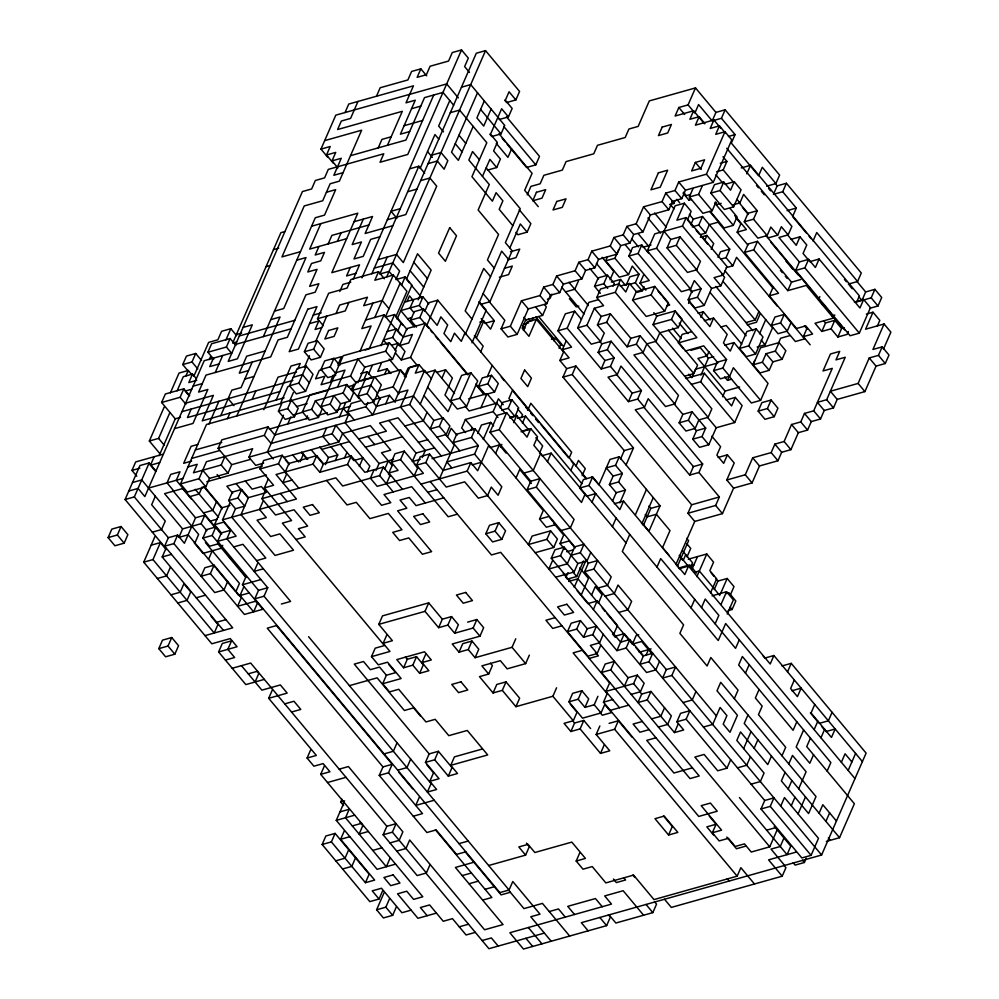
<?xml version="1.0" encoding="UTF-8"?>
<svg xmlns="http://www.w3.org/2000/svg" width="999" height="999" viewBox="0 0 999 999"><rect width="100%" height="100%" fill="white"/><g stroke="black" fill="none" stroke-linecap="round" stroke-linejoin="round"><path stroke-width="1.5" d="M136.826 476.248L131.968 470.417L135.677 461.925L163.399 454.12M159.178 455.606L175.25 418.806L161.638 402.485L165.347 393.993L183.828 388.798L189.673 395.791M160.052 453.821L149.35 440.996L164.198 407.03M170.379 392.882L179.033 373.064L188.274 370.467L192.158 375.124M188.574 371.566L182.742 364.573L186.451 356.081L195.692 353.484L201.523 360.477M108.117 537.599L111.826 529.108L121.066 526.51L127.872 534.665L124.163 543.156L114.922 545.766L108.117 537.599L117.358 535.002L121.066 526.51M223.476 630.419L162.213 556.967L165.921 548.476L125.087 499.512L139.922 465.546L149.163 462.949L155.969 471.103M177.11 390.834L183.292 376.685L192.532 374.076L196.416 378.746M149.35 440.996L158.591 438.399L169.73 412.924M185.802 376.123L188.274 370.467M182.742 364.573L191.983 361.975L195.692 353.484M125.087 499.512L134.328 496.915L149.163 462.949M155.307 471.041L150.449 465.222L154.158 456.73M161.638 402.485L180.12 397.29L183.828 388.798M192.532 374.076L188.823 382.567L196.741 380.344M193.806 376.348L208.641 342.382L217.882 339.785L221.591 331.293L230.831 328.683L236.663 335.689M213.749 359.215L207.917 352.222L211.626 343.731L230.107 338.524L235.939 345.517M209.228 359.603L210.464 356.768L212.412 359.103M191.184 409.066L187.475 417.557L279.882 391.533M213.449 358.117L209.728 366.608L218.968 363.998M155.357 496.253L151.648 504.745L165.26 521.066L161.551 529.557L152.31 532.155M225.886 340.01L230.831 328.683M215.26 372.49L222.69 355.507M207.917 352.222L226.398 347.015L230.107 338.524M327.772 157.268L320.966 149.113L335.801 115.147L446.69 83.916L458.354 97.902M264.323 679.382L245.841 684.59L218.606 651.947L237.088 646.74L230.282 638.586L211.8 643.781L143.731 562.175L154.87 536.7M250.2 459.465L231.718 464.672L228.009 473.164L209.528 478.371L205.819 486.863L187.337 492.057L180.532 483.903L206.493 424.463L280.419 403.646L287.837 386.663L290.484 385.914M209.016 423.901L218.906 401.261M333.304 163.162L326.498 154.995L330.207 146.503L320.966 149.113M345.042 112.537L348.751 104.046L413.436 85.839L406.019 102.822L415.259 100.212L400.412 134.178L409.652 131.581M143.731 562.175L152.972 559.577L160.402 542.594L166.234 549.587M220.729 415.634L231.855 390.159L241.096 387.562L252.223 362.088M337.862 167.882L332.018 160.889L335.726 152.397L326.498 154.995M357.992 101.448L350.574 118.431L341.333 121.029L337.625 129.52L402.31 111.314L387.462 145.28M204.995 635.626L232.717 627.822L164.648 546.203L168.356 537.712L177.597 535.114L184.403 543.281L195.542 517.794L204.783 515.197L215.472 528.021M180.532 483.903L199.013 478.696L206.431 461.713L252.635 448.701L248.926 457.192L255.732 465.359L263.649 463.124M227.497 418.693L229.97 413.037M263.361 336.613L315.297 217.732L324.538 215.122L335.664 189.648L326.423 192.258M164.648 546.203L173.888 543.606L177.597 535.114M204.783 515.197L201.074 523.688L182.592 528.896L178.883 537.387L188.124 534.79L215.347 567.432M231.718 464.672L218.107 448.351L221.815 439.86L268.019 426.848L274.825 435.002L348.751 414.185L345.042 422.677L379.071 463.486L375.974 470.566M202.223 486.925L199.126 494.006L189.885 496.603M170.305 567.407L166.596 575.899L157.355 578.496M236.738 416.096L280.02 317.02L270.779 319.63M320.829 223.614L309.69 249.088L346.653 238.686M376.473 96.241L380.182 87.75L407.904 79.945L411.613 71.453L420.854 68.856L426.685 75.849M187.949 466.92L197.19 464.31L193.481 472.802L221.204 464.997L224.912 456.506M252.16 399.338L255.869 390.846M318.931 246.491L315.222 254.982L324.463 252.385L320.754 260.876L311.513 263.474L307.804 271.965L317.045 269.368L309.628 286.351L318.868 283.741L315.16 292.232L305.919 294.842L287.362 337.3L278.122 339.897L270.704 356.88L206.019 375.1L198.601 392.083L207.842 389.473L193.007 423.439L174.525 428.646M194.93 542.944L198.639 534.453L164.598 493.643L183.079 488.449M328.172 243.893L331.88 235.402L368.843 224.987M216.458 501.835L212.737 510.327L203.496 512.924M215.834 526.972L212.125 535.464L218.931 543.631L209.69 546.228L202.884 538.074L206.593 529.582L215.834 526.972L221.678 533.978M158.791 648.638L162.5 640.147L171.741 637.537L178.546 645.704L174.837 654.195L165.597 656.793L158.791 648.638L168.032 646.028L171.741 637.537M263.836 409.702L278.059 377.147L296.541 371.953M337.412 241.283L341.121 232.792M378.221 147.877L381.93 139.385L391.171 136.788M551.186 941.245L530.769 916.757L540.009 914.16L512.787 881.518L509.065 890.009L499.825 892.606L254.795 598.813L258.504 590.322L217.657 541.358L221.366 532.867L214.56 524.7L221.978 507.717L229.907 505.494M256.556 560.639L265.796 558.029L231.768 517.232L235.477 508.741L228.671 500.574L232.38 492.082L241.621 489.485L248.426 497.639L241.009 514.622L275.037 555.432L293.519 550.224L279.907 533.903L270.667 536.513L257.055 520.192L266.296 517.582L259.49 509.428L263.199 500.936M217.657 541.358L236.139 536.151L222.527 519.83L229.945 502.847M276.174 400.025L291.009 366.059L300.249 363.449L297.777 369.118M420.854 68.856L417.145 77.348L426.386 74.738L430.094 66.246L448.576 61.039L452.285 52.547L461.526 49.95L468.331 58.117L464.622 66.608L469.48 72.427M208.541 559.265L212.25 550.774M218.107 448.351L264.31 435.339L268.019 426.848M228.671 500.574L237.912 497.977L241.621 489.485M323.351 325.724L317.52 318.731L328.646 293.256L347.128 288.049L350.836 279.558L378.559 271.753L384.403 278.746M278.421 411.213L282.13 402.722L291.371 400.112L298.177 408.279L294.468 416.77L285.227 419.368L278.421 411.213L287.65 408.603L291.371 400.112M289.548 385.739L296.965 368.756L306.206 366.146L313.012 374.313L305.594 391.296L296.353 393.893L289.548 385.739L298.788 383.129L306.206 366.146M304.383 351.76L308.092 343.269L317.332 340.671L324.138 348.838L320.429 357.33L311.188 359.927L304.383 351.76L313.624 349.163L317.332 340.671M363.311 219.093L352.185 244.568L361.426 241.97L354.008 258.953L363.249 256.356L370.666 239.373L379.907 236.763M214.073 565.159L204.832 567.757L201.124 576.248L210.364 573.651L214.073 565.159L241.296 597.802L237.587 606.293L256.069 601.086M222.727 545.342L221.491 548.176L203.009 553.371L194.256 542.882M214.56 524.7L223.801 522.102L230.607 530.269L226.898 538.761L267.744 587.724L264.036 596.216L254.795 598.813M448.301 776.111L452.01 767.619L438.399 751.298L434.69 759.789L448.301 776.111L457.542 773.501L450.736 765.346L487.699 754.932L467.282 730.456L448.801 735.651L435.189 719.33L425.949 721.94L398.726 689.298L389.485 691.895L382.667 683.741L401.148 678.533L387.537 662.212L378.296 664.81L371.491 656.655L375.199 648.164L384.44 645.554L282.342 523.139L291.583 520.541L264.36 487.899L273.601 485.289L259.99 468.968L263.699 460.477L282.18 455.282L288.986 463.436L285.277 471.928M283.479 415.197L267.407 451.985L273.239 458.978M293.369 392.545L289.66 401.036L326.623 390.634M304.508 367.07L309.453 355.756M315.634 341.596L326.76 316.121M339.785 291.508L342.882 284.428L350.799 282.193M350.299 267.445L346.591 275.936L355.831 273.339M287.774 423.913L290.871 416.833M336.001 313.524L339.71 305.032L367.432 297.227L363.723 305.719L382.205 300.512L389.011 308.666M353.359 278.996L359.54 264.847L331.818 272.652L357.792 213.212L311.588 226.224M433.741 95.005L407.767 154.445L380.045 162.263L383.753 153.771L328.309 169.38L324.6 177.872L315.359 180.469L311.651 188.961L302.41 191.571L228.209 361.401L237.45 358.803L252.297 324.837L243.057 327.435M264.36 487.899L268.069 479.408M295.954 539.46L305.195 536.863L298.389 528.696L307.63 526.098L294.018 509.777L275.537 514.985L261.925 498.663L265.634 490.172M259.99 468.968L278.471 463.773L282.18 455.282M348.951 302.422L345.242 310.914L317.52 318.731M227.685 581.48L223.976 589.972L214.735 592.569L173.888 543.606M346.803 384.503L343.094 392.994L315.372 400.799L322.178 408.966L318.469 417.457L309.228 420.055L302.422 411.888L309.852 394.905L346.803 384.503L353.621 392.657L349.9 401.148L340.659 403.758L336.95 412.25L327.709 414.847L320.904 406.693L343.169 355.744L389.373 342.732L396.178 350.886L392.47 359.378L364.747 367.182L357.942 382.754M335.701 375.362L327.784 377.597L320.979 369.43L324.687 360.939L333.928 358.341L339.76 365.334M361.975 277.809L461.526 49.95M306.256 418.706L307.492 415.871M302.422 411.888L311.663 409.29L315.372 400.799M320.979 369.43L330.219 366.833L333.928 358.341M371.84 273.788L418.831 166.234L424.662 173.227M420.104 168.506L434.94 134.54L438.836 139.198M449.787 100.574L438.648 126.049L443.519 131.868M333.429 375.062L330.332 382.142L321.091 384.74L324.8 376.248L315.559 378.846L319.268 370.354L321.915 369.618M338.374 363.736L341.471 356.668L332.23 359.265M378.559 271.753L374.85 280.244L393.331 275.037L406.943 291.358L395.816 316.833L402.622 324.987M210.364 573.651L244.393 614.447L262.874 609.253L242.457 584.765L246.166 576.273M387.262 257.03L379.845 274.013L389.086 271.416L392.969 276.086M255.394 601.023L257.342 603.359L253.634 611.85L240.022 595.529L243.731 587.037M300.112 461.688L303.209 454.62M218.606 651.947L222.315 643.456L231.556 640.846L227.847 649.338L234.653 657.504L225.412 660.102M257.842 562.912L254.133 571.403L263.374 568.793M372.964 303.109L361.838 328.584L371.079 325.986L359.94 351.461M320.904 406.693L330.145 404.083L333.853 395.592L340.659 403.758M337.562 387.1L344.992 370.117L335.751 372.727M386.613 277.073L485.539 50.637L519.567 91.433L515.859 99.925L506.618 102.535L504.67 100.2M326.561 427.884L322.852 436.376L329.658 444.543M374.787 317.495L393.331 275.037M332.043 381.218L350.524 376.011L357.942 359.028L364.747 367.182M312.999 464.123L316.708 455.631L323.514 463.786L319.805 472.277L312.999 464.123L276.036 474.525L296.453 499.013L222.527 519.83M477.51 92.757L451.536 152.198L458.341 160.364L473.176 126.398M248.926 457.192L332.093 433.778L335.801 425.287L369.83 466.083L367.357 471.753M339.51 416.795L345.691 402.634M351.261 389.897L353.733 384.24M400.562 334.715L384.028 314.885L369.18 348.863L365.222 349.975M359.141 398.551L352.335 390.384L356.044 381.893L374.525 376.698L381.331 384.852L373.913 401.835L364.672 404.445L357.867 396.278L365.284 379.295M400.137 283.192L385.302 317.158L394.543 314.56L407.18 329.72M401.423 285.464L405.132 276.973L411.938 285.14L397.09 319.106M354.283 420.079L347.477 411.913L351.186 403.421L360.427 400.824M325.399 464.647L328.496 457.567L337.737 454.97L330.931 446.803M484.315 100.924L476.898 117.907L483.703 126.061L491.121 109.078M363.586 380.219L367.295 371.728L372.165 377.56M283.454 457.542L338.898 441.933L342.607 433.441L370.329 425.636L390.746 450.124L381.506 452.722L392.195 465.546M368.569 374.001L372.277 365.509M380.944 345.691L394.543 314.56M335.264 460.626L337.737 454.97M407.03 301.561L409.503 295.904L413.386 300.562M357.867 396.278L367.108 393.681L374.525 376.698M339.46 364.235L385.664 351.223L389.373 342.732M381.518 362.912L377.809 371.403L387.05 368.793L390.946 373.464M392.657 337.437L396.366 328.946L403.171 337.1L412.412 334.503L408.703 342.994L399.463 345.592L392.657 337.437L383.416 340.035L387.3 344.692M397.639 331.218L401.348 322.727M347.477 411.913L365.946 406.718L367.807 402.472M344.505 458.029L346.978 452.372M413.761 299.513L410.04 308.004L413.936 312.675M384.578 374.463L387.05 368.793M395.092 350.399L398.189 343.319L404.995 351.486L401.286 359.977L395.442 352.984M418.156 299.812L431.143 270.092L417.532 253.771L406.406 279.245L409.315 282.742M319.805 472.277L347.527 464.473L351.236 455.981L364.847 472.302L383.329 467.107L390.134 475.262L386.426 483.753M399.463 345.592L406.88 328.609L425.362 323.401L468.144 374.7M416.421 327.11L410.589 320.117L414.298 311.626L423.539 309.028L437.15 325.349L440.859 316.858L447.664 325.012L443.956 333.504L450.761 341.67L454.47 333.179L461.288 341.333L464.997 332.842M414.423 326.935L400.799 310.614L419.28 305.407L422.989 296.915L428.833 303.908M255.082 681.992L258.791 673.501L256.843 671.166M380.182 397.889L372.764 414.872L365.946 406.718M410.589 320.117L419.83 317.52L423.539 309.028M482.467 176.361L489.897 159.378L496.703 167.532L487.462 170.13M489.835 134.166L491.783 136.501L501.023 133.903L504.732 125.412L470.704 84.603L461.463 87.2M499.2 119.518L508.441 116.92L512.15 108.429L505.344 100.262L509.053 91.771L515.859 99.925M424.812 311.301L428.521 302.809L437.762 300.2L586.538 478.583M385.714 403.783L389.423 395.292L395.254 402.285M378.609 390.884L393.131 386.8L400.549 369.817L406.381 376.81M359.315 466.421L363.024 457.929L353.783 460.527L340.172 444.205M401.286 359.977L410.527 357.367L425.362 323.401M404.383 376.623L408.091 368.132L417.332 365.534L410.527 357.367M426.635 325.674L437.762 300.2M496.703 167.532L500.412 159.041L493.606 150.886L497.315 142.395L490.509 134.228L501.635 108.754L508.441 116.92M394.955 401.173L409.79 367.207L419.031 364.61L425.836 372.764L435.077 370.167L454.52 393.481M436.426 913.098L417.944 918.306L397.527 893.818L406.768 891.22L413.574 899.375L422.814 896.777L320.704 774.362L329.945 771.752L323.139 763.598L313.898 766.196L307.093 758.041L316.333 755.431L268.694 698.313L272.402 689.822M511.65 148.876L507.942 157.367L496.278 143.369M419.031 364.61L415.322 373.102L424.563 370.492L431.368 378.658M374.088 469.705L370.379 478.196L377.185 486.351L423.389 473.351L416.583 465.184L420.292 456.693L429.533 454.095L443.144 470.417L470.866 462.612L477.672 470.766L488.798 445.292M264.31 435.339L271.116 443.494L409.715 404.47L424.563 370.492M261.925 498.663L335.851 477.847L342.657 486.001L379.62 475.599L383.329 467.107M384.603 469.368L388.311 460.876M402.472 489.31L388.861 472.989L398.102 470.392L391.296 462.225L395.005 453.733L404.245 451.136L417.857 467.457L414.148 475.949M388.861 472.989L392.57 464.498M420.242 404.133L435.077 370.167M391.296 462.225L400.524 459.627L404.245 451.136M427.048 412.3L423.339 420.791L404.857 425.986M441.883 378.334L445.591 369.842L452.397 377.997L444.98 394.98L451.785 403.146L448.076 411.638L427.659 387.15M507.092 144.156L526.548 167.47L535.789 164.86L539.497 156.368L506.431 116.733M465.184 334.628L501.66 251.124L508.479 259.29M527.21 194.88L530.919 186.388L540.159 183.791L543.868 175.3L562.35 170.092L566.058 161.601L593.781 153.796L597.489 145.305L625.212 137.5L628.92 129.008L638.161 126.398L649.288 100.924L695.491 87.912L715.921 112.4L712.2 120.891L698.588 104.57L694.879 113.062M434.515 447.877L416.034 453.071L412.325 461.563L420.242 459.34M443.094 417.857L433.853 420.454L430.144 428.946L439.385 426.348L443.094 417.857L449.9 426.011L446.191 434.503L436.95 437.112M509.827 248.039L520.329 223.976L527.135 232.13L517.894 234.74L515.959 232.405M471.99 342.794L486.213 310.239L479.408 302.073M480.681 304.345L489.922 301.748L512.187 250.799L505.382 242.632L520.217 208.666L486.176 167.869M422.177 457.554L425.274 450.474L398.052 417.832L379.57 423.039L386.376 431.193L358.653 438.998M476.361 337.987L483.778 321.004L490.584 329.158L494.293 320.667L478.733 302.023M450.512 400.874L461.638 375.399L470.879 372.789L477.684 380.956L466.558 406.431L457.317 409.028L450.512 400.874L459.752 398.264L470.879 372.789M416.583 465.184L425.824 462.587L429.533 454.095M527.135 232.13L530.856 223.639L519.18 209.653M480.694 351.81L483.166 346.141L474.413 335.652M307.093 758.041L310.801 749.55M447.465 436.775L451.173 428.284L457.005 435.277M725.274 132.855L719.442 125.849L715.734 134.341L724.974 131.743L731.78 139.91L713.224 182.367L685.501 190.172L681.793 198.664L672.552 201.261L668.843 209.753L650.361 214.96L642.944 231.943L633.703 234.54L629.994 243.032L620.754 245.642L617.045 254.133L598.563 259.34L594.855 267.832L585.614 270.429L581.905 278.921L563.424 284.128L559.715 292.62L550.474 295.217L546.765 303.708L528.284 308.916L517.145 334.39L507.904 336.988L501.098 328.833L504.807 320.342L489.26 301.686M459.802 450.824L452.997 442.669L456.705 434.178L475.187 428.971L543.256 510.576L539.547 519.068L546.353 527.235L555.594 524.625L548.788 516.471L539.547 519.068M478.533 386.426L482.242 377.934L491.483 375.324L498.289 383.491L494.58 391.983L485.339 394.58L478.533 386.426L487.774 383.816L491.483 375.324M439.435 478.908L454.27 444.942L445.517 434.44M505.581 413.661L496.828 403.159L493.119 411.65L465.397 419.468L461.688 427.959L465.584 432.617M371.491 656.655L389.972 651.448L383.166 643.281L392.407 640.684L378.796 624.363L382.505 615.871L428.708 602.859L442.32 619.18L438.611 627.672L425 611.351L428.708 602.859M487.275 376.81L492.22 365.484M501.098 328.833L510.339 326.223L521.478 300.749L539.959 295.554L543.668 287.063L552.909 284.453L556.618 275.961L575.099 270.754L578.808 262.262L588.049 259.665L591.758 251.174L610.239 245.966L613.948 237.475L623.189 234.877L626.897 226.386L636.138 223.776L643.556 206.793L662.037 201.598L665.746 193.107L674.987 190.497L678.696 182.005L706.418 174.201L724.974 131.743M320.704 774.362L324.425 765.871M470.966 430.457L472.202 427.622M480.869 407.804L487.05 393.656L495.804 404.145M452.997 442.669L471.478 437.462L475.187 428.971M383.166 643.281L386.875 634.79M477.734 433.516L481.443 425.025L490.684 422.415L493.606 425.911M523.414 330.444L527.122 321.953L536.363 319.343L563.586 351.985L559.877 360.477L566.683 368.643L562.974 377.135L624.238 450.586L620.529 459.078M531.868 320.704L533.116 317.882M495.941 404.458L498.414 398.801L503.271 404.62M420.954 484.103L467.157 471.103L470.866 462.612M451.71 467.744L446.853 461.925L474.575 454.12L478.284 445.629L471.478 437.462M483.266 439.398L490.684 422.415M536.363 319.343L528.946 336.326L522.14 328.172L525.849 319.68L523.901 317.345M500.199 408.079L502.672 402.41L511.913 399.812L518.718 407.967L515.009 416.458L509.727 417.944M552.547 560.539L548.838 569.03L567.307 563.823L574.737 546.84L527.085 489.71L530.794 481.218L489.96 432.255L497.377 415.272L506.618 412.674L527.035 437.15L530.744 428.658L537.549 436.825L533.841 445.317L581.493 502.447L585.202 493.956M525.462 320.229L542.619 315.397L546.328 306.905L544.393 304.57M551.898 294.168L550.049 298.414L547.402 299.163M382.667 683.741L386.388 675.249L395.629 672.639L388.811 664.485M512.637 389.972L508.928 398.464L510.876 400.799M501.598 410.164L508.204 408.304L511.913 399.812M489.96 432.255L499.2 429.657L506.618 412.674M382.754 890.534L379.046 899.025L369.805 901.622L322.153 844.492L325.861 836.001L335.102 833.403L369.143 874.212L365.434 882.704L331.393 841.895L335.102 833.403M343.619 805.531L340.709 802.035L341.945 799.212M495.604 453.459L499.313 444.967L506.118 453.121M395.579 864.135L377.098 869.33L336.263 820.366L343.681 803.383M419.63 673.326L428.871 670.729L422.065 662.562L431.306 659.964L424.5 651.798L396.778 659.602L403.584 667.769L407.292 659.278L416.533 656.668L423.339 664.834L419.63 673.326L412.824 665.159L416.533 656.668M500.586 447.227L501.823 444.405M513.611 422.614L516.708 415.534L528.371 429.533M578.496 280.769L574.787 289.26L565.546 291.87M559.877 360.477L569.118 357.879L562.312 349.725L571.553 347.115L557.942 330.794L565.359 313.811L574.6 311.213L581.406 319.368M554.145 340.946L555.382 338.112L561.226 345.105M521.303 417.619L522.539 414.785L517.682 408.953M527.722 410.352L530.819 403.271L571.653 452.235L569.18 457.904M365.434 882.704L374.662 880.094L340.634 839.297L344.343 830.806M522.427 423.214L525.524 416.133L581.918 483.753M557.942 330.794L567.182 328.196L574.6 311.213M559.065 348.251L560.914 344.006M422.065 662.562L425.774 654.07M562.312 349.725L566.021 341.233M465.796 851.81L456.555 854.407L436.138 829.919L426.898 832.529L379.245 775.399L382.954 766.907L392.195 764.31L276.486 625.574L267.245 628.171L382.954 766.907M485.801 533.753L489.51 525.262L498.751 522.664L505.556 530.831L501.848 539.323L492.607 541.92L485.801 533.753L495.042 531.156L498.751 522.664M600.374 293.319L594.542 286.326L598.251 277.834L607.492 275.237L614.298 283.391L613.061 286.226M630.057 284.228L635.339 282.729L639.048 274.238L632.242 266.084L628.533 274.575L619.293 277.173L605.669 260.851L607.529 256.606M348.713 849.724L345.005 858.216L335.764 860.813M447.852 625.074L451.56 616.583L458.366 624.737L454.657 633.229L447.852 625.074L438.611 627.672M610.401 313.836L606.693 322.327L627.11 346.815L630.819 338.324L610.401 313.836L601.161 316.433L597.452 324.925L604.258 333.092L600.549 341.583L591.308 344.18L577.697 327.859L588.823 302.385L598.064 299.787M397.065 742.781L393.356 751.273L384.116 753.87M516.021 477.934L519.73 469.443L531.406 483.429M695.491 87.912L688.074 104.895L678.833 107.505L675.124 115.996L693.606 110.789L704.307 123.614M379.245 775.399L388.486 772.801L392.195 764.31M577.697 327.859L586.937 325.262L594.355 308.279L603.596 305.669L596.79 297.515L600.499 289.023L618.98 283.816L625.786 291.983L629.495 283.491L636.301 291.646L632.592 300.137L646.203 316.458L664.685 311.251L668.393 302.759L654.782 286.438L636.301 291.646M594.542 286.326L603.783 283.728L607.492 275.237M605.669 260.851L614.909 258.254L618.618 249.762M355.519 857.891L351.81 866.383L342.57 868.98M610.052 279.782L613.761 271.291L602.085 257.292M562.974 377.135L572.215 374.538L575.923 366.046L691.645 504.782L687.924 513.274L694.742 521.428L676.186 563.886M539.56 452.984L542.657 445.916L535.851 437.749M540.646 453.471L533.229 470.454L523.988 473.064M645.854 290.147L640.009 283.154L649.25 280.557L628.833 256.069L632.542 247.577L641.783 244.98L648.588 253.134M693.606 110.789L689.897 119.281L699.138 116.683L704.969 123.676M410.676 759.103L406.968 767.594L397.727 770.192M618.706 283.691L620.566 279.445L625.424 285.277M596.79 297.515L615.272 292.307L618.98 283.816M467.607 622.14L476.848 619.53L483.653 627.697L479.945 636.188L452.222 643.993L459.028 652.16L462.737 643.668L471.978 641.058L478.783 649.225L475.074 657.717L468.269 649.55L471.978 641.058M454.657 633.229L473.139 628.021L476.848 619.53M383.129 834.777L386.838 826.285L396.079 823.676L392.37 832.167L383.129 834.777L417.157 875.574L426.398 872.976L430.107 864.485M628.833 256.069L638.074 253.471L641.783 244.98M527.085 489.71L536.326 487.112L540.034 478.621L530.794 481.218M547.452 461.638L551.161 453.146L626.036 542.919M699.138 116.683L695.429 125.175L713.91 119.967L720.716 128.122M626.098 285.339L629.807 276.848L639.048 274.238M567.182 328.196L601.211 368.993L604.919 360.502L598.114 352.347L601.823 343.856L611.063 341.246L665.521 406.543L674.762 403.933L678.471 395.442L642.494 352.31M647.315 250.861L654.732 233.878L682.454 226.074L686.163 217.582L727.01 266.546L723.301 275.037L714.06 277.647L720.866 285.801L711.625 288.411L704.208 305.394L694.967 307.992L688.161 299.837L691.87 291.346L701.111 288.736L694.305 280.582L690.584 289.073L681.355 291.671L647.315 250.861L656.555 248.264L675.112 205.806L684.352 203.209L691.158 211.363L687.449 219.855L693.281 226.848M308.579 636.688L431.106 783.578L427.385 792.07L436.625 789.472L429.82 781.318L439.061 778.708L425.449 762.387L429.158 753.895L438.399 751.298M598.114 352.347L607.355 349.737L611.063 341.246M669.867 204.645L673.826 203.534L675.062 200.699M640.009 283.154L643.731 274.663M390.047 858.241L386.338 866.732L345.504 817.769L349.213 809.277L339.972 811.875M695.354 162.425L691.645 170.916L700.886 168.307L704.595 159.815L695.354 162.425L701.198 169.418M713.91 119.967L710.202 128.459L719.442 125.849M419.43 796.952L415.721 805.444L434.203 800.236M636.863 292.382L642.145 290.896L643.993 286.651M601.211 368.993L610.451 366.396L614.16 357.904L607.355 349.737M429.82 781.318L433.529 772.826L426.723 764.66M684.352 203.209L676.922 220.192L686.163 217.582M713.523 120.517L721.44 118.294L725.149 109.803L779.607 175.087L775.898 183.579L766.658 186.176M396.366 906.855L392.657 915.346L383.416 917.944L376.611 909.789L384.028 892.806M667.07 247.939L670.779 239.448L680.019 236.838L700.449 261.326L696.728 269.817L687.487 272.415L667.07 247.939L676.311 245.329L680.019 236.838M715.896 202.21L712.187 210.702L702.946 213.311L689.335 196.99L693.044 188.499M570.804 470.492L573.901 463.424M683.066 193.182L688.91 200.187L690.147 197.352M575.986 466.058L578.458 460.402L585.264 468.556L582.18 475.636M632.592 300.137L651.073 294.93L654.782 286.438M617.257 374.563L620.966 366.071L641.395 390.547L637.687 399.038L628.446 401.635L608.016 377.16L617.257 374.563L610.451 366.396M376.611 909.789L385.851 907.179L389.56 898.688M550.599 530.856L532.117 536.051L528.409 544.542L546.89 539.348L550.599 530.856L557.405 539.01L553.696 547.502L535.214 552.709M502.31 690.359L515.921 706.68L519.63 698.189L506.018 681.867L502.31 690.359L493.069 692.956L479.445 676.635L488.686 674.038L492.395 665.546L490.459 663.211M689.335 196.99L698.576 194.38L702.285 185.889M450.736 765.346L454.445 756.855L482.167 749.05M627.11 346.815L636.351 344.205L640.059 335.714L708.129 417.32L698.888 419.93L695.179 428.421L685.938 431.019L679.133 422.864L682.841 414.373L692.082 411.763L705.694 428.084L701.985 436.575L692.744 439.185L699.55 447.34L708.791 444.742L716.208 427.759L734.69 422.552L742.12 405.569L735.314 397.415L726.073 400.012M690.809 224.763L693.281 219.106L702.522 216.508L729.745 249.151L726.036 257.642L720.754 259.128M592.007 502.11L595.716 493.618L586.475 496.228L579.67 488.061L583.379 479.57L592.619 476.973L619.842 509.615L623.551 501.123L684.814 574.562L688.523 566.071L770.204 664.01L773.913 655.519L862.399 761.613M721.44 118.294L735.064 134.615L731.343 143.107L758.578 175.749L762.287 167.258L775.898 183.579M475.074 657.717L512.037 647.302L515.746 638.811M684.615 376.186L693.855 373.589L653.009 324.625L656.73 316.134L675.212 310.926L682.017 319.093L678.309 327.585L659.827 332.779L656.106 341.271L646.865 343.881L643.156 352.372L633.915 354.97L674.762 403.933M564.885 574.587L551.261 558.266L554.982 549.775L564.21 547.177L577.834 563.498L574.125 571.99L555.644 577.185M710.789 193.132L714.497 184.64L723.738 182.03L730.544 190.197L734.253 181.706L741.071 189.86L733.641 206.843L724.4 209.453L710.789 193.132L720.029 190.522L723.738 182.03M493.069 692.956L496.778 684.465L506.018 681.867M692.207 226.848L698.813 225L702.522 216.508M564.822 549.388L559.964 543.556L563.673 535.064L553.946 523.401M716.595 171.778L723.201 169.917L726.91 161.426L723.014 156.768M579.67 488.061L588.911 485.464L592.619 476.973M551.261 558.266L560.501 555.669L564.21 547.177M628.446 401.635L632.155 393.144L641.395 390.547M700.336 234.64L705.619 233.154L709.327 224.663L718.568 222.065L709.814 211.563M705.032 239.673L706.892 235.427L713.698 243.594L711.226 249.25M653.009 324.625L671.49 319.418L675.212 310.926M488.686 674.038L481.88 665.871L500.362 660.664L507.167 668.831L525.649 663.623L529.358 655.132M566.158 576.86L568.006 572.614M612.487 501.198L616.208 492.707L609.39 484.552L613.111 476.061L606.293 467.894L615.534 465.297L619.255 456.805L660.089 505.769L648.963 531.243L642.157 523.089L653.284 497.614M688.536 303.396L689.772 300.562M571.028 555.332L580.269 552.734L583.978 544.243L574.737 546.84M644.492 407.205L648.201 398.713L702.647 463.998L698.938 472.49L689.697 475.087L635.252 409.802L644.492 407.205L637.687 399.038M569.942 578.571L568.706 581.406L577.946 578.796L598.364 603.284L602.072 594.792L595.267 586.625L591.558 595.117M746.777 173.801L750.499 165.31L859.402 295.891L856.93 301.548M688.161 299.837L697.402 297.227L701.111 288.736M683.279 348.713L678.421 342.882L682.13 334.39L691.37 331.793M565.484 576.798L567.432 579.133L576.673 576.523L583.478 560.963M733.303 204.758L739.909 202.897L743.618 194.405L757.23 210.727L753.521 219.218L744.28 221.815L757.891 238.149L767.132 235.539L770.841 227.048L777.647 235.215L768.406 237.812L766.47 235.477M609.39 484.552L618.631 481.943L622.352 473.451L615.534 465.297M626.061 464.96L633.478 447.977L572.215 374.538M718.031 257.405L720.504 251.748L729.745 249.151M574.238 587.287L585.364 561.813M710.489 211.626L724.1 227.947L733.341 225.349L737.05 216.858L730.244 208.691M577.834 563.498L587.075 560.889L590.784 552.397M584.64 571.653L588.349 563.161L597.589 560.564L593.881 569.055L584.64 571.653L666.321 669.58L662.612 678.071L671.852 675.474L675.561 666.982L666.321 669.58M747.864 244.992L737.162 232.168L740.871 223.676L736.013 217.844M619.88 502.847L625.449 490.109L618.631 481.943M700.873 317.445L703.346 311.788L710.152 319.942M744.28 221.815L747.989 213.324L757.23 210.727M612.424 526.598L616.133 518.106M600.849 645.079L597.14 653.571L587.899 656.168L567.482 631.693L571.191 623.201L580.431 620.591L587.237 628.758L583.528 637.25L576.723 629.083L580.431 620.591M720.866 285.801L724.575 277.31L721.653 273.813M726.248 267.657L732.841 265.796L736.55 257.305L777.397 306.268M728.995 376.148L751.36 402.972L760.601 400.362L768.019 383.379L733.978 342.582L730.269 351.074L723.463 342.907L727.172 334.415L713.561 318.094L709.852 326.586L689.435 302.11M810.152 344.805L803.346 336.651L812.587 334.041L805.781 325.886L796.54 328.484L769.305 295.841L778.546 293.244L744.517 252.435L748.226 243.943L757.467 241.346L791.495 282.143L787.786 290.634L753.758 249.837L757.467 241.346M691.733 377.709L695.441 369.218L717.881 362.899M515.921 706.68L552.884 696.266L556.593 687.774M693.855 373.589L697.564 365.097L668.393 330.12M786.413 183.242L777.172 185.851L773.463 194.343L782.704 191.733L786.413 183.242L861.288 273.014L857.579 281.506L848.338 284.103M593.381 609.502L597.09 601.011L617.507 625.499L613.798 633.99M635.352 514.922L646.478 489.448M722.627 396.765L725.099 391.096L697.876 358.454L707.105 355.856L708.965 351.611M629.745 534.428L622.327 551.411L683.591 624.862L679.882 633.354L707.105 665.996L710.813 657.504L738.049 690.147L734.327 698.638M700.961 375.112L708.391 358.129L713.673 356.643M691.42 384.353L700.661 381.743L704.37 373.251L731.593 405.906L735.314 397.415M583.528 637.25L592.769 634.652L596.478 626.161L587.237 628.758M679.133 422.864L688.373 420.254L692.082 411.763M660.089 505.769L650.849 508.366L643.431 525.349L641.483 523.026M600.349 712.886L602.297 715.222L611.538 712.612L604.732 704.457L601.023 712.949L582.542 718.156L568.931 701.822L572.639 693.331L581.88 690.734L588.686 698.9L584.977 707.392L578.171 699.225L581.88 690.734M760.601 400.362L733.366 367.719L729.657 376.211L720.416 378.821L713.611 370.654L717.319 362.162L726.56 359.565L638.074 253.471M597.14 653.571L590.334 645.416L599.575 642.807L603.284 634.315M777.647 235.215L781.355 226.723L788.174 234.877L778.933 237.487L799.35 261.963L795.641 270.454L850.087 335.739L859.327 333.142L870.466 307.667L863.648 299.5L854.407 302.11M713.611 370.654L722.851 368.057L726.56 359.565M692.744 439.185L696.453 430.694L705.694 428.084M782.704 191.733L796.315 208.054L792.607 216.546L806.218 232.867M590.621 728.583L583.816 720.416L580.107 728.908L570.866 731.518L564.06 723.351L573.301 720.754L577.01 712.262L570.204 704.095M570.866 731.518L574.575 723.026L583.816 720.416M708.129 417.32L711.837 408.828L655.444 341.221M788.174 234.877L791.882 226.386L726.723 148.277M739.51 348.464L746.927 331.481L756.168 328.883L762.974 337.038L755.556 354.021L746.315 356.631L739.51 348.464L748.75 345.866L756.168 328.883M724.612 376.835L727.534 380.332L729.382 376.086M745.966 322.577L755.207 319.967L758.915 311.476M601.51 672.489L605.219 663.998L614.46 661.4L610.751 669.892L601.51 672.489L689.997 778.583L699.238 775.986L610.751 669.892M689.697 475.087L693.406 466.595L702.647 463.998M760.189 313.748L756.48 322.24L747.24 324.837M769.305 295.841L773.026 287.35M488.648 865.521L525.611 855.119L529.32 846.628L526.411 843.131M467.157 471.103L616.895 650.636L624.313 633.653L629.183 639.485M584.977 707.392L594.218 704.782L597.926 696.291M863.648 299.5L859.939 307.992L819.105 259.028L809.864 261.638L803.059 253.471L806.767 244.98L799.962 236.825L796.253 245.317L787.499 234.815M656.98 567.07L660.689 558.578L735.564 648.351L739.272 639.86M759.54 333.791L765.721 319.643M619.505 707.742L605.894 691.42L609.602 682.929L500.686 552.347L491.446 554.957L430.194 481.506M616.895 650.636L626.136 648.039L629.845 639.547L643.468 655.868L639.747 664.36L648.988 661.75L652.709 653.259L643.468 655.868M777.16 829.844L769.742 846.827L751.26 852.035L744.455 843.88L735.214 846.478L728.408 838.311L719.168 840.921L712.362 832.754L721.603 830.157L701.186 805.669L710.426 803.071L717.232 811.225L698.751 816.433L603.458 702.185L607.167 693.693L573.126 652.884L582.367 650.287M752.846 364.66L754.707 360.414M753.121 364.785L760.551 347.802L779.033 342.607L785.838 350.761L782.13 359.253L772.889 361.85L769.168 370.342L759.927 372.952L753.121 364.785L762.362 362.187L766.071 353.696L775.311 351.099L779.033 342.607M791.008 322.59L787.299 331.081L778.059 333.691L771.253 325.524L774.962 317.033L784.203 314.435L804.62 338.911L795.379 341.521L786.625 331.031M630.456 641.758L632.404 644.093L636.113 635.601L638.748 634.852M757.18 347.015L765.109 344.78L772.527 327.797L724.874 270.679M580.107 728.908L600.524 753.396L609.765 750.798L596.153 734.477L599.862 725.986M813.024 241.034L816.745 232.542L857.579 281.506M771.253 325.524L780.494 322.927L784.203 314.435M795.641 270.454L804.882 267.857L808.591 259.365L815.396 267.52L819.105 259.028M624.363 686.213L628.084 677.722L637.325 675.124L644.13 683.279L640.421 691.77L631.181 694.38M677.459 566.158L688.598 540.684L686.65 538.349M694.742 521.428L722.452 513.623L733.591 488.149L726.785 479.982L734.203 462.999L727.397 454.845L723.688 463.336L716.882 455.169L720.591 446.678L711.837 436.188M683.254 560.302L685.739 554.645M778.758 342.482L780.606 338.236L789.847 335.627M600.524 753.396L604.233 744.904M687.012 556.918L690.721 548.426L686.825 543.756M605.894 691.42L633.603 683.616L637.325 675.124M645.978 655.307L648.451 649.65M596.153 734.477L614.635 729.27L618.344 720.779L631.955 737.1M687.924 513.274L715.646 505.457L719.355 496.965L698.938 472.49M758.166 411.126L761.875 402.634L771.116 400.037L777.921 408.191L774.213 416.683L764.972 419.293L758.166 411.126L767.407 408.529L771.116 400.037M690.684 567.045L692.544 562.799L682.816 551.148M691.957 569.318L697.527 556.58M650.936 691.445L641.695 694.043L637.986 702.534L647.227 699.937L650.936 691.445L671.353 715.921L667.644 724.412L658.403 727.022M659.515 661.425L655.806 669.917L646.565 672.514L626.136 648.039M696.877 576.623L706.768 553.983L713.573 562.15L709.864 570.641L716.67 578.796L710.489 592.944M819.842 296.653L818.606 299.488L825.411 307.642M803.346 336.651L807.055 328.159M754.482 883.99L740.858 867.669L737.15 876.16L653.995 899.587L633.566 875.099L605.844 882.904L592.232 866.583L582.991 869.192L576.186 861.026L579.895 852.534M726.785 479.982L745.266 474.787L752.684 457.804L771.166 452.597L774.874 444.105L784.115 441.496L791.533 424.513L800.773 421.915L804.482 413.424L813.723 410.826L832.267 368.369L823.026 370.966L830.456 353.983L839.697 351.386L835.988 359.877L845.229 357.267L826.673 399.725L817.432 402.335L824.237 410.489L820.529 418.981L811.288 421.59L807.579 430.082L798.338 432.679L790.921 449.662L781.68 452.26L777.971 460.751L759.49 465.959L752.072 482.942L733.591 488.149M691.008 607.879L694.717 599.388M787.786 290.634L806.268 285.427L833.503 318.082L815.022 323.276L821.827 331.443L825.536 322.952L834.777 320.342L841.583 328.509L837.874 337L831.068 328.833L834.777 320.342M701.523 607.542L705.232 599.05L718.855 615.372L715.134 623.863M714.235 589.56L717.944 581.068L727.185 578.471L733.99 586.625L730.281 595.117M664.547 707.767L660.839 716.258L651.598 718.855M720.379 594.03L727.185 578.471M721.016 604.482L726.573 591.745L733.378 599.912L727.197 614.06M676.885 721.815L680.594 713.323L689.834 710.726L686.126 719.218L676.885 721.815L683.691 729.982L674.45 732.579L647.227 699.937M848.351 331.568L847.115 334.403L837.874 337M856.667 301.923L861.95 300.437L865.658 291.945L874.899 289.335L881.705 297.502L877.996 305.994L870.079 308.216M674.45 732.579L678.159 724.088M695.978 691.47L692.27 699.962L683.029 702.559M728.146 610.614L732.105 609.502L735.813 601.011L729.008 592.844L726.36 593.593M863.273 300.062L871.19 297.827L874.899 289.335M877.347 326.036L879.819 320.367L873.014 312.212L865.596 329.195L884.078 323.988L890.883 332.155L883.466 349.138M643.593 915.221L623.176 890.733L604.695 895.941L611.5 904.107L509.852 932.729L523.464 949.05L606.63 925.636L610.339 917.144L608.391 914.809M824.237 410.489L833.478 407.892L837.187 399.4L864.909 391.596L876.036 366.121L885.276 363.511L888.985 355.02L882.179 346.865L872.939 349.463L884.078 323.988M837.187 399.4L830.381 391.233L858.104 383.429L869.23 357.954L878.471 355.357L882.179 346.865M668.593 835.002L677.834 832.404L664.223 816.083L654.982 818.681L668.593 835.002L672.302 826.51L663.548 816.021M745.466 673.164L749.175 664.672M609.065 914.872L615.871 923.026L652.834 912.624L656.543 904.132L654.595 901.797M747.951 714.959L744.243 723.451L839.535 837.699L826.335 841.42M759.078 689.485L755.369 697.976L762.175 706.131L758.466 714.622L785.689 747.264L781.98 755.756M769.742 846.827L694.867 757.067L704.108 754.457L717.719 770.778L726.96 768.181L730.669 759.69M743.618 748.588L751.048 731.605M712.362 832.754L716.071 824.262L709.265 816.108M750.436 756.755L746.715 765.246L737.474 767.844M754.145 748.263L757.854 739.772M787.524 671.84L791.233 663.348L866.108 753.121L821.59 855.019L581.343 922.676L588.149 930.831M794.33 679.994L790.621 688.486L797.427 696.653L801.148 688.161L791.907 690.759M771.465 756.093L767.756 764.585L740.521 731.942L736.812 740.434L764.048 773.076L760.339 781.568L751.098 784.165M796.815 721.79L793.106 730.281L738.661 664.997L742.369 656.505L830.856 762.599L827.147 771.091M761.001 808.978L764.71 800.486L773.95 797.889L770.241 806.38L761.001 808.978L801.835 857.954L811.076 855.344L818.493 838.361L784.465 797.564L780.756 806.056M785.077 772.414L781.368 780.906L808.591 813.548L816.008 796.565L720.716 682.317L717.007 690.809L737.424 715.284L730.007 732.267L723.201 724.113L726.91 715.621L720.104 707.454L712.687 724.437L703.446 727.047M788.785 763.923L792.494 755.431L806.106 771.752L798.688 788.735M803.621 729.957L796.203 746.94L809.814 763.261L813.536 754.769M814.759 704.482L811.051 712.974L831.468 737.462L835.176 728.97L825.936 731.568M788.174 789.073L791.882 780.581M810.439 738.111L806.717 746.603L854.37 803.733L839.535 837.699M814.148 729.62L817.856 721.128M791.27 805.718L794.979 797.227M820.953 737.786L824.662 729.295M832.08 712.312L828.371 720.803L819.13 723.401M783.965 838.011L780.256 846.503L771.016 849.1L784.627 865.421M798.076 813.885L805.494 796.902M664.51 899.25L671.316 907.417L782.192 876.185L785.913 867.694L783.965 865.359M819.105 813.223L822.814 804.732L836.438 821.053M841.37 762.274L845.079 753.783L851.885 761.937M793.206 862.761L795.154 865.097L804.395 862.487L806.243 858.241M825.911 821.378L829.632 812.886M848.176 770.429L855.594 753.446M485.539 50.637L476.298 53.234L405.806 214.573L387.325 219.78M411.551 108.704L420.791 106.106M324.675 140.622L361.638 130.207L339.373 181.156L330.132 183.766L322.714 200.749L304.233 205.944L281.968 256.893L300.449 251.698M404.12 125.687L422.602 120.479M450.324 112.675L459.565 110.077L486.8 142.72L471.953 176.686L492.37 201.174L496.091 192.682L502.897 200.836L499.188 209.328L512.799 225.649M332.018 160.889L341.258 158.292L333.841 175.275L343.082 172.665M350.499 155.682L405.944 140.072L424.5 97.615L442.982 92.407L453.671 105.232M431.78 155.132L441.021 152.535L447.827 160.689L444.118 169.193L437.312 161.026L428.072 163.624M409.59 168.831L418.831 166.234M420.654 180.607L429.895 178.009L436.7 186.176L403.309 262.6L396.503 254.433L378.022 259.64M407.704 191.708L416.933 189.098M284.84 231.568L280.881 232.68L232.655 343.069L236.613 341.958M715.921 112.4L725.149 109.803M354.071 221.703L372.552 216.496L365.135 233.479L392.857 225.674M400.274 208.691L391.034 211.288L396.878 218.282M273.464 249.663L278.746 248.177M266.046 266.646L270.005 265.534M728.458 136.463L735.064 134.615M296.74 260.19L305.981 257.58L283.728 308.529L274.488 311.139M720.304 163.287L726.91 161.426M374.313 268.132L392.794 262.924L399.6 271.091L395.891 279.583L405.132 276.973M741.258 167.919L750.499 165.31M725.024 184.303L734.253 181.706M690.309 194.518L686.35 195.642L683.441 192.145M688.91 200.187L691.545 199.438M510.477 251.723L519.717 249.113L516.008 257.605L508.091 259.84M236.363 334.578L241.646 333.092M239.348 335.926L294.792 320.317M313.261 315.11L321.191 312.874M721.128 203.371L717.17 204.483L715.222 202.148M504.383 268.331L512.3 266.109L508.591 274.6L499.35 277.198M235.639 344.418L291.071 328.808M309.553 323.601L318.793 320.991L315.085 329.483L321.69 327.635M404.52 302.123L422.989 296.915M231.93 352.909L204.208 360.714L144.843 496.578L138.037 488.424L128.796 491.021M365.547 320.092L384.028 314.885M265.172 350.986L246.691 356.193L239.273 373.176L248.514 370.579M643.056 247.252L650.986 245.017M787.075 210.664L796.315 208.054M407.617 318.768L411.576 317.657M700.287 237.287L706.892 235.427M737.162 232.168L746.403 229.558L734.74 215.572M193.069 386.188L202.31 383.591M387.125 331.543L396.366 328.946M191.708 389.21L185.115 391.059L188.024 394.555M244.805 379.071L254.046 376.461M611.326 282.055L620.566 279.445M185.652 403.171L213.374 395.367L202.248 420.841L284.091 397.789M391.583 345.179L398.189 343.319M479.82 322.115L483.778 321.004M293.256 377.247L302.497 374.637L309.303 382.804M494.293 320.667L485.052 323.276L481.168 318.606M337.749 365.159L340.397 364.41M620.254 286.089L629.495 283.491M744.517 252.435L753.758 249.837M790.721 239.423L799.962 236.825M181.943 411.663L292.832 380.444M175.25 418.806L180.532 417.32M578.821 306.094L576.186 306.843L569.38 298.676M523.339 324.35L528.621 322.864M360.701 373.589L367.295 371.728M360.951 380.969L372.827 377.622M374.15 377.247L400.549 369.817M348.089 386.775L354.682 384.915M799.35 261.963L808.591 259.365M352.335 390.384L370.816 385.189L377.622 393.344M296.516 406.556L307.08 403.584M597.452 324.925L606.693 322.327M667.032 305.781L669.68 305.032L662.874 296.878M551.423 339.235L555.382 338.112M436.351 372.44L445.591 369.842M294.118 414.672L303.359 412.075M197.715 444.455L191.121 446.316L183.691 463.299L191.621 461.063M195.367 449.937L221.766 442.495M269.293 429.12L308.891 417.969M318.132 415.359L327.372 412.762M336.613 410.152L349.812 406.443M373.576 399.75L389.423 395.292M398.663 392.682L407.904 390.085L400.474 407.068L441.321 456.031M791.495 282.143L800.736 279.545M131.968 470.417L139.885 468.194M150.449 465.222L159.69 462.612M698.076 313.274L703.346 311.788M191.658 458.429L219.38 450.624M630.819 338.324L640.059 335.714M704.32 320.691L713.561 318.094M132.505 482.529L141.746 479.932L182.592 528.896M566.683 368.643L575.923 366.046M148.551 488.086L182.879 478.421M720.928 326.985L726.211 325.499L741.758 344.156M468.568 398.863L487.05 393.656M604.919 360.502L614.16 357.904M678.421 342.882L696.902 337.674L676.485 313.199M206.843 481.755L262.287 466.133M321.69 449.413L349.413 441.608M496.828 403.159L469.105 410.976L465.222 406.306M685.227 351.049L703.708 345.841L717.319 362.162M288.986 463.436L316.708 455.631M691.058 350.299L700.299 347.689L707.105 355.856M724.737 345.179L733.978 342.582M266.458 475.049L226.848 486.201L232.68 493.194M365.459 447.165L402.422 436.75M834.864 315.06L832.217 315.809L839.035 323.963M323.514 463.786L351.236 455.981M866.408 314.073L873.014 312.212M418.469 442.307L427.709 439.71M510.102 417.395L516.708 415.534M292.083 480.094L282.842 482.692L286.551 474.2L284.603 471.865M821.827 331.443L831.068 328.833M517.607 418.369L525.524 416.133M841.583 328.509L844.217 327.759M248.426 497.639L265.584 492.807M379.071 463.486L393.594 459.39M685.888 378.459L704.37 373.251M235.477 508.741L244.718 506.131L237.912 497.977M521.503 431.268L530.744 428.658M521.128 431.818L529.045 429.582M210.314 521.091L216.908 519.23M432.08 458.628L478.284 445.629M727.534 380.332L731.493 379.22M490.072 447.564L499.313 444.967M151.161 545.192L160.402 542.594M202.884 538.074L212.125 535.464M221.366 532.867L230.607 530.269M725.099 391.096L739.622 387.013M472.14 464.872L481.381 462.275M162.213 556.967L171.453 554.37M541.92 455.744L551.161 453.146M233.704 546.915L242.944 544.318L290.597 601.435L281.356 604.045M427.759 492.27L437 489.672M443.806 497.827L416.084 505.631L409.278 497.477L400.037 500.074L406.843 508.241L397.602 510.839L431.63 551.648L422.39 554.245L408.778 537.924L399.538 540.521L392.732 532.367L401.973 529.77L388.361 513.436L369.88 518.643L356.268 502.322L347.028 504.932L326.611 480.444M624.238 450.586L633.478 447.977M619.255 456.805L610.014 459.403L598.876 484.877L592.07 476.723M170.966 594.817L180.207 592.22L183.916 583.728L190.722 591.883L187.013 600.374L177.772 602.984M457.417 514.148L448.176 516.758L400.524 459.627M613.111 476.061L622.352 473.451M196.254 597.777L205.494 595.179M242.457 584.765L260.939 579.557M718.156 457.442L727.397 454.845M240.022 595.529L249.263 592.931M258.504 590.322L267.744 587.724M616.208 492.707L625.449 490.109M614.31 503.721L623.551 501.123M216.671 622.265L225.911 619.655M561.126 530.519L570.354 527.922L574.075 519.43L499.2 429.657M691.645 504.782L719.355 496.965M559.964 543.556L569.205 540.946L575.037 547.952M566.77 551.71L573.364 549.862M378.796 624.363L425 611.351M232.218 668.269L250.699 663.061L386.838 826.285M248.276 673.826L257.505 671.228M442.32 619.18L451.56 616.583M688.286 559.19L706.768 553.983M598.251 587.974L607.492 585.377L611.201 576.885L536.326 487.112M680.444 567.507L689.685 564.91L696.49 573.064M679.283 568.681L688.523 566.071M691.171 565.821L693.818 565.072M605.057 596.141L614.298 593.531L618.006 585.039L631.618 601.361L627.909 609.852L618.668 612.462M695.391 572.077L699.35 570.966L719.767 595.454M597.09 601.011L587.849 603.608L582.017 596.615M268.694 698.313L287.175 693.106L280.369 684.939L261.888 690.147L241.458 665.671M555.144 617.644L545.904 620.242L552.709 628.408L561.95 625.799M403.584 667.769L412.824 665.159M459.028 652.16L468.269 649.55M284.74 703.87L293.981 701.261L300.786 709.427L291.546 712.025M349.425 685.651L377.147 677.846L404.37 710.489L413.611 707.891L420.417 716.046M567.482 631.693L576.723 629.083M712.05 595.841L726.573 591.745M615.084 636.263L624.313 633.653M629.845 639.547L620.604 642.145L563.236 573.364M632.404 644.093L641.645 641.483L652.335 654.308M589.173 658.441L598.413 655.844L595.504 652.347M639.21 652.247L651.086 648.9M568.931 701.822L578.171 699.225M339.185 769.155L348.426 766.558L402.884 831.842L399.175 840.334L389.935 842.931M603.458 702.185L612.699 699.575M764.672 658.116L773.913 655.519M327.522 782.517L346.004 777.322M425.449 762.387L434.69 759.789M610.264 710.339L628.746 705.144M782.005 665.946L791.233 663.348M609.103 723.376L618.344 720.779M340.709 802.035L344.667 800.923M642.357 721.465L633.116 724.063L639.922 732.23L649.163 729.62M336.263 820.366L354.745 815.159M655.968 737.786L646.728 740.384L673.95 773.026L692.432 767.819M352.31 825.923L361.551 823.326M413.286 816.208L422.527 813.598L388.486 772.801M322.153 844.492L331.393 841.895M340.634 839.297L349.875 836.687M368.356 831.48L359.116 834.09L362.824 825.599L359.915 822.102M372.727 850.411L381.968 847.814M396.74 851.098L405.981 848.488L409.69 839.997L484.565 929.769L503.046 924.562L455.394 867.444L473.876 862.237M458.991 843.643L468.231 841.046M462.2 875.599L471.441 873.001M469.018 883.765L478.259 881.155M576.186 861.026L585.426 858.428L571.815 842.107L534.852 852.509L528.046 844.355L518.806 846.952L525.611 855.119M411.138 910.139L401.898 912.736L381.481 888.261L372.24 890.858L379.046 899.025M485.064 889.322L494.305 886.725M716.071 824.262L706.83 826.872L713.636 835.027M482.629 900.087L491.87 897.477L435.464 829.869M510.352 892.282L501.111 894.879L465.134 851.747M766.645 830.181L775.886 827.572M459.278 926.81L468.519 924.212M745.729 846.141L736.488 848.75L726.773 837.087M475.324 932.379L466.083 934.977L452.472 918.655L443.231 921.253L429.62 904.932L420.379 907.542L427.185 915.696M549.25 911.55L558.491 908.953L565.297 917.119M482.13 940.534L491.371 937.936L498.176 946.09M796.303 852.06L768.581 859.864L782.192 876.185M544.38 933.078L488.936 948.7L425.736 872.914M871.19 297.827L877.996 305.994M775.224 183.516L777.172 185.851M856.905 281.443L865.658 291.945M809.14 236.363L811.088 238.699M768.606 188.511L770.554 190.846M844.455 279.445L846.39 281.78M849.312 285.277L852.222 288.773M859.04 296.928L861.95 300.437M756.505 185.464L758.453 187.8M761.363 191.296L764.285 194.793M688.074 104.895L693.905 111.9M678.833 107.505L684.665 114.498M878.471 355.357L885.276 363.511M723.201 169.917L733.89 182.742M804.882 267.857L859.327 333.142M736.987 199.4L739.909 202.897M753.521 219.218L767.132 235.539M869.23 357.954L876.036 366.121M715.896 174.862L722.714 183.017M739.235 202.834L747.989 213.324M742.457 207.442L748.288 214.435M765.796 235.427L810.526 289.048M824.138 305.369L830.943 313.536M837.749 321.69L844.555 329.857M770.966 242.357L798.189 275M785.851 260.951L792.657 269.106M706.418 174.201L713.224 182.367M720.029 190.522L733.641 206.843M823.588 320.617L825.536 322.952M780.444 270.367L782.379 272.702M785.301 276.199L787.249 278.521M714.859 203.197L733.341 225.349M858.104 383.429L864.909 391.596M698.576 194.38L712.187 210.702M717.894 222.003L773.326 288.449M804.445 325.761L807.354 329.258M678.696 182.005L685.501 190.172M674.987 190.497L681.793 198.664M698.813 225L705.619 233.154M726.036 257.642L732.841 265.796M780.494 322.927L787.299 331.081M676.748 199.288L679.67 202.785M689.385 214.448L693.281 219.106M665.746 193.107L672.552 201.261M671.89 201.199L673.826 203.534M696.191 230.344L699.113 233.841M701.061 236.176L707.866 244.343M670.117 204.283L674.013 208.941M662.037 201.598L668.843 209.753M682.454 226.074L723.301 275.037M826.673 399.725L833.478 407.892M723.114 281.493L755.207 319.967M775.311 351.099L782.13 359.253M761.213 340.122L765.109 344.78M654.557 212.987L666.221 226.973M715.821 286.426L752.771 330.731M676.311 245.329L696.728 269.817M643.556 206.793L650.361 214.96M663.973 231.281L670.779 239.448M696.066 269.755L711.625 288.411M766.071 353.696L772.889 361.85M813.723 410.826L820.529 418.981M647.926 217.982L660.576 233.129M710.164 292.595L746.141 335.726M748.75 345.866L755.556 354.021M762.362 362.187L769.168 370.342M804.482 413.424L811.288 421.59M636.138 223.776L642.944 231.943M656.555 248.264L690.584 289.073M697.402 297.227L704.208 305.394M689.922 289.011L691.87 291.346M800.773 421.915L807.579 430.082M689.248 288.948L692.17 292.445M638.199 233.679L648.9 246.503M626.897 226.386L633.703 234.54M791.533 424.513L798.338 432.679M631.58 238.661L638.386 246.828M623.189 234.877L629.994 243.032M767.407 408.529L774.213 416.683M625.249 244.767L631.081 251.76M613.948 237.475L620.754 245.642M722.851 368.057L729.657 376.211M784.115 441.496L790.921 449.662M658.004 291.046L661.9 295.704M679.22 323.152L687.961 333.641M705.469 354.633L708.391 358.129M610.239 245.966L617.045 254.133M651.073 294.93L664.685 311.251M671.49 319.418L678.309 327.585M774.874 444.105L781.68 452.26M614.909 258.254L628.533 274.575M635.339 282.729L642.145 290.896M672.589 328.147L681.343 338.636M503.696 126.386L535.789 164.86M771.166 452.597L777.971 460.751M653.808 312.637L656.73 316.134M480.606 109.415L501.023 133.903M499.013 133.716L532.08 173.351L524.662 190.334L538.274 206.656M502.235 138.324L505.157 141.821M591.758 251.174L598.563 259.34M700.661 381.743L734.69 422.552M596.428 263.461L607.13 276.286M688.811 374.213L690.759 376.548M588.049 259.665L594.855 267.832M615.272 292.307L656.106 341.271M752.684 457.804L759.49 465.959M603.783 283.728L607.679 288.386M589.81 268.456L598.563 278.946M578.808 262.262L585.614 270.429M707.467 417.27L716.208 427.759M575.099 270.754L581.905 278.921M636.351 344.205L643.156 352.372M745.266 474.787L752.072 482.942M458.953 135.215L465.759 143.381M479.37 159.703L472.564 151.548L468.856 160.04L489.273 184.515L478.146 209.99L498.563 234.478L487.437 259.952L494.243 268.107M688.373 420.254L695.179 428.421M701.985 436.575L708.791 444.742M594.355 308.279L601.161 316.433M674.088 403.871L682.841 414.373M694.517 428.359L696.453 430.694M455.244 143.706L462.05 151.873M568.955 282.267L588.399 305.582M556.618 275.961L563.424 284.128M561.663 287.2L584.028 314.011M552.909 284.453L559.715 292.62M586.937 325.262L600.549 341.583M599.887 341.521L601.823 343.856M543.668 287.063L550.474 295.217M616.595 374.5L632.155 393.144M643.818 407.142L693.406 466.595M427.522 151.523L432.38 157.343M715.646 505.457L722.452 513.623M539.959 295.554L546.765 303.708M535.814 307.242L542.619 315.397M539.223 317.245L563.523 346.391M535.876 316.945L554.358 339.098M521.478 300.749L528.284 308.916M528.334 318.631L530.282 320.954M490.534 276.598L483.728 268.444L465.184 310.901L471.99 319.056M522.989 325.886L524.937 328.221M483.116 293.581L489.922 301.748M510.339 326.223L517.145 334.39M711.138 572.902L714.06 576.411M715.996 578.733L717.944 581.068M648.9 506.043L650.849 508.366M730.157 607.167L732.105 609.502M645.192 514.535L647.14 516.858L656.38 514.26L669.992 530.581L662.574 547.564L669.38 555.731M679.233 555.332L687.974 565.834M762.849 655.594L764.797 657.929M810.376 712.911L818.156 722.24M822.04 726.897L823.988 729.233M680.506 557.604L682.454 559.939M854.982 778.596L725.661 623.538L718.231 640.521L588.911 485.464M675.524 563.823L679.407 568.493M413.823 262.262L427.435 278.584M501.273 377.085L504.195 380.582M513.911 392.245L529.47 410.901M531.418 413.224L533.366 415.559M536.276 419.056L539.198 422.552M541.146 424.887L568.369 457.53M571.291 461.026L574.2 464.523M581.98 473.851L585.876 478.521M525.886 407.342L527.834 409.677M530.744 413.174L532.692 415.497M535.614 418.993L538.523 422.502M410.114 270.754L423.726 287.075M411.263 285.077L421.965 297.902M487.774 383.816L494.58 391.983M508.204 408.304L515.009 416.458M419.28 305.407L423.176 310.065M475.924 384.028L484.677 394.518M419.83 317.52L428.583 328.009M430.532 330.344L432.467 332.667M435.389 336.176L438.311 339.672M440.247 341.995L467.482 374.637M476.223 385.139L484.003 394.468M493.119 411.65L497.989 417.482M828.346 837.974L830.294 840.309M459.752 398.264L466.558 406.431M580.269 552.734L587.075 560.889M593.881 569.055L716.395 715.946M585.426 559.665L588.349 563.161M465.397 419.468L474.15 429.957M671.852 675.474L821.59 855.019M579.707 567.981L588.461 578.471L581.043 595.454L577.16 590.784M770.241 806.38L811.076 855.344M546.89 539.348L553.696 547.502M560.501 555.669L574.125 571.99M648.988 661.75L764.71 800.486M474.575 454.12L501.798 486.763L498.089 495.254L491.283 487.087L487.574 495.579L478.334 498.189L464.722 481.855L446.241 487.062L425.824 462.587M572.777 571.865L576.673 576.523M631.131 641.82L634.04 645.317M635.988 647.639L642.794 655.806M602.26 607.941L605.169 611.438M607.117 613.773L611.013 618.443M611.987 619.605L628.508 639.422M423.951 395.641L443.394 418.956M385.664 351.223L392.47 359.378M401.823 372.09L404.745 375.587M389.123 359.078L398.851 370.741M686.126 719.218L726.96 768.181M774.25 826.348L790.771 846.165L787.062 854.657L739.422 797.539M802.447 860.164L804.395 862.487M439.385 426.348L446.191 434.503M612.462 633.865L615.384 637.362M433.853 420.454L413.436 395.979L376.473 406.381L372.577 401.723M388.324 371.066L390.272 373.401M409.715 404.47L450.561 453.434M393.131 386.8L398.963 393.793M592.769 634.652L599.575 642.807M633.603 683.616L640.421 691.77M598.913 642.744L628.084 677.722M639.747 691.708L641.695 694.043M495.042 531.156L501.848 539.323M376.598 394.33L380.482 399.001M367.108 393.681L373.913 401.835M388.811 420.429L416.034 453.071M350.524 376.011L356.356 383.004M414.273 463.898L418.156 468.556M330.219 366.833L336.051 373.826M313.624 349.163L320.429 357.33M343.094 392.994L349.9 401.148M594.218 704.782L601.023 712.949M614.635 729.27L737.15 876.16M425.324 503.034L411.713 486.713L383.991 494.517L390.796 502.684L381.556 505.282L347.527 464.473M367.894 436.401L374.7 444.555M343.219 408.304L349.051 415.297M727.247 878.708L729.195 881.043M330.145 404.083L336.95 412.25M388.486 474.038L390.434 476.373M379.62 475.599L393.231 491.92M298.788 383.129L305.594 391.296M512.037 647.302L525.649 663.623M552.884 696.266L573.301 720.754M572.627 720.691L574.575 723.026M311.663 409.29L318.469 417.457M332.093 433.778L338.898 441.933M473.139 628.021L479.945 636.188M287.65 408.603L294.468 416.77M319.742 447.077L328.496 457.567M226.398 347.015L231.256 352.847M311.176 449.737L322.839 463.736M301.935 452.347L307.767 459.34M301.261 452.285L307.093 459.278M292.695 454.945L298.526 461.938M632.904 875.037L634.84 877.372M285.402 459.877L289.285 464.547M228.147 398.651L233.978 405.644M278.471 463.773L298.888 488.249M623.663 877.646L625.611 879.969L616.371 882.579L613.448 879.083M646.028 904.457L652.834 912.624M191.983 361.975L197.814 368.968M280.407 493.456L287.213 501.61M405.357 656.942L407.292 659.278M266.246 492.382L261.376 486.55L252.135 489.148L245.329 480.994M180.12 397.29L185.951 404.283M602.26 906.705L595.454 898.551L567.732 906.355L574.537 914.51M599.825 917.469L606.63 925.636M221.204 464.997L228.009 473.164M236.089 483.591L247.764 497.589M386.388 675.249L379.57 667.082L370.329 669.68L363.524 661.525L354.283 664.123L429.158 753.895M217.133 474.537L220.042 478.034M202.722 470.204L209.528 478.371M199.013 478.696L205.819 486.863M204.483 486.738L221.978 507.717M203.808 486.675L222.29 508.828M158.591 438.399L164.435 445.392M569.667 936.038L542.445 903.396L523.963 908.603L508.404 889.947M195.242 489.335L218.581 517.32M217.12 529.245L176.274 480.282L179.982 471.79L170.742 474.388L167.033 482.879L173.838 491.046M218.094 530.419L221.004 533.916M182.417 488.386L191.171 498.876M264.036 596.216L509.065 890.009M227.023 554.058L233.828 562.225M240.634 570.379L246.466 577.385M201.074 523.688L206.905 530.681M217.595 543.506L245.804 577.322M173.177 490.984L195.542 517.794M399.001 772.464L412.624 788.785M528.334 927.522L541.945 943.843M205.444 542.619L239.473 583.416L235.764 591.908L216.321 568.593M525.899 938.286L532.704 946.453M236.738 593.081L238.686 595.404M134.328 496.915L168.356 537.712M392.37 832.167L426.398 872.976M211.139 616.371L217.944 624.525L214.236 633.016L152.972 559.577M117.358 535.002L124.163 543.156M168.032 646.028L174.837 654.195M385.851 907.179L392.657 915.346M307.742 309.215L289.186 351.673L298.426 349.076L316.983 306.618L307.742 309.215M328.584 330.507L324.875 338.998L334.116 336.388L337.824 327.897L328.584 330.507M449.7 227.635L438.561 253.109L445.379 261.276L456.506 235.801L449.7 227.635M536.451 192.283L532.742 200.774L541.982 198.164L545.691 189.673L536.451 192.283M556.755 201.461L553.046 209.952L562.287 207.342L565.996 198.851L556.755 201.461M524.625 369.967L520.904 378.459L527.722 386.613L531.431 378.122L524.625 369.967M662.175 127.085L658.466 135.577L667.707 132.979L671.415 124.488L662.175 127.085M658.391 172.827L650.973 189.81L660.214 187.213L667.632 170.23L658.391 172.827M312.5 504.57L303.259 507.18L310.065 515.334L319.305 512.737L312.5 504.57M422.889 513.798L413.648 516.396L420.454 524.562L429.695 521.953L422.889 513.798M465.671 592.444L456.431 595.054L463.236 603.209L472.477 600.611L465.671 592.444M566.82 604.27L557.579 606.88L564.385 615.034L573.626 612.437L566.82 604.27M460.964 681.842L451.723 684.44L458.541 692.607L467.782 689.997L460.964 681.842M393.144 874.899L383.903 877.497L390.721 885.651L399.962 883.054L393.144 874.899"/></g></svg>
